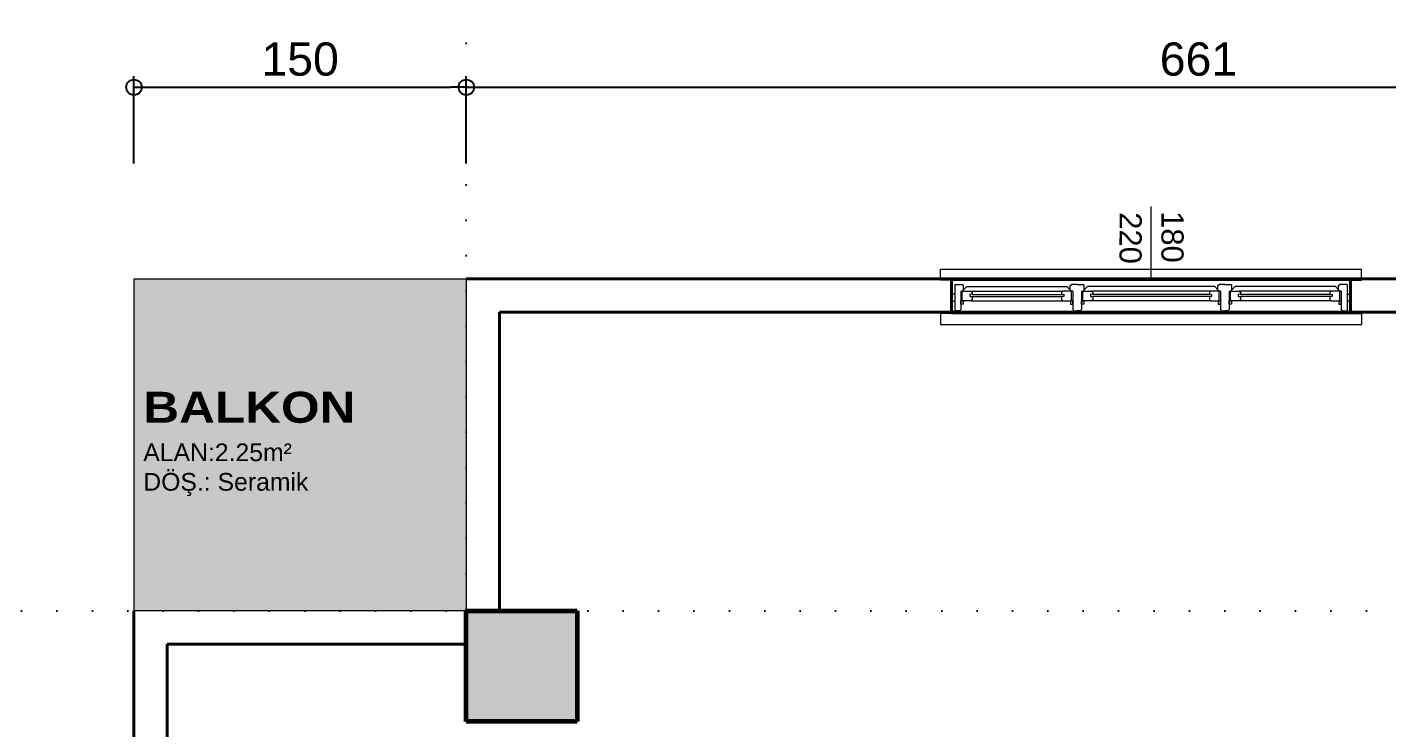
# Model space of a CAD drawing. Header units: millimetres. Extents: x 676 to 5035, y 216 to 2687.
# Drawn here: x 1271 to 1885, y 1838 to 2154 of the extents above; entities that cross this region are included whole.
import ezdxf

# ---------------------------------------------------------------- set-up
doc = ezdxf.new("R2010")
doc.units = ezdxf.units.MM
doc.linetypes.add('DOT2', pattern=[3.175, 0, -3.175])
doc.linetypes.add('HIDDEN', pattern=[9.525, 6.35, -3.175])
doc.layers.add('SANAL', color=11, linetype='HIDDEN')
doc.layers.add('SEM_AKS', color=161, linetype='Continuous')
for name, color, linetype, lineweight in [('SEM_DUVAR1', 136, 'Continuous', 40), ('SEM_KOLON1', 244, 'Continuous', 60), ('SEM_PENCERE', 133, 'Continuous', 13), ('SEM_TARAMA', 253, 'Continuous', 5), ('SEM_TEFRIS', 225, 'Continuous', 9), ('SEM_YAZI2', 53, 'Continuous', 9)]:
    doc.layers.add(name, color=color, linetype=linetype, lineweight=lineweight)
doc.styles.add('ROMANC', font='arial.ttf', dxfattribs={"height": 0.1})
doc.styles.get("Standard").update_dxf_attribs({"font": 'arial.ttf'})
doc.dimstyles.new('1-50-2', dxfattribs={"dimtxt": 15, "dimasz": 7, "dimexe": 5, "dimexo": 5, "dimgap": 5, "dimtad": 1, "dimdec": 0, "dimtxsty": 'Standard', "dimblk": 'ORIGIN', "dimcen": 5, "dimdle": 7, "dimclrd": 256, "dimclre": 256, "dimclrt": 256, "dimadec": 0, "dimazin": 0, "dimtfac": 1, "dimtdec": 0, "dimtix": 1, "dimtmove": 0, "dimatfit": 3, "dimldrblk": 'ORIGIN', "dimfxl": 1, "dimlwd": -1, "dimlwe": -1, "dimarcsym": 0})

# ---------------------------------------------------------------- blocks, each defined once
blk = doc.blocks.new('_Origin')
at = {"color": 0, "linetype": 'ByBlock', "lineweight": -2}
blk.add_line((0, 0), (-1, 0), dxfattribs=at)
blk.add_circle((0, 0), 0.5, dxfattribs=at)
blk = doc.blocks.new('*D66')
at = {"transparency": 16777216}
for p, q in [((1319, 2092.8), (1319, 2132.19)), ((1469, 2092.8), (1469, 2132.19)), ((1326, 2127.19), (1462, 2127.19))]:
    blk.add_line(p, q, dxfattribs=at)
at = {"layer": 'Defpoints', "color": 0, "transparency": 16777216}
for p in [(1469, 2127.19), (1319, 2087.8), (1469, 2087.8)]:
    blk.add_point(p, dxfattribs=at)
at = {"transparency": 16777216, "xscale": 7, "yscale": 7, "zscale": 7, "rotation": 180}
blk.add_blockref('_Origin', (1319, 2127.19), dxfattribs=at)
at = {"transparency": 16777216, "xscale": 7, "yscale": 7, "zscale": 7}
blk.add_blockref('_Origin', (1469, 2127.19), dxfattribs=at)
at = {"transparency": 16777216, "insert": (1394, 2139.85), "char_height": 15, "attachment_point": 5}
blk.add_mtext('150', dxfattribs=at)
blk = doc.blocks.new('*D67')
at = {"transparency": 16777216}
for p, q in [((1469, 2092.8), (1469, 2132.19)), ((2130, 2130.47), (2130, 2132.19)), ((1476, 2127.19), (2123, 2127.19))]:
    blk.add_line(p, q, dxfattribs=at)
at = {"layer": 'Defpoints', "color": 0, "transparency": 16777216}
for p in [(2130, 2127.19), (2130, 2125.47), (1469, 2087.8)]:
    blk.add_point(p, dxfattribs=at)
at = {"transparency": 16777216, "xscale": 7, "yscale": 7, "zscale": 7, "rotation": 180}
blk.add_blockref('_Origin', (1469, 2127.19), dxfattribs=at)
at = {"transparency": 16777216, "xscale": 7, "yscale": 7, "zscale": 7}
blk.add_blockref('_Origin', (2130, 2127.19), dxfattribs=at)
at = {"transparency": 16777216, "insert": (1799.5, 2139.85), "char_height": 15, "attachment_point": 5}
blk.add_mtext('661', dxfattribs=at)
blk = doc.blocks.new('20FRANSIZ200')
at = {"layer": 'SANAL'}
for p, q in [((233.2758, -106.1039), (235.0758, -106.1039)), ((233.2758, -106.2539), (235.0758, -106.2539))]:
    blk.add_line(p, q, dxfattribs=at)
at = {"layer": 'SEM_DUVAR1'}
for p, q in [((233.2758, -106.1039), (233.2758, -106.2539)), ((235.0758, -106.1039), (235.0758, -106.2539))]:
    blk.add_line(p, q, dxfattribs=at)
at = {"layer": 'SEM_PENCERE'}
for p, q in [((233.2759, -106.1602), (233.2909, -106.1602)), ((233.3117, -106.1156), (233.2909, -106.1156)), ((233.2909, -106.2356), (233.2909, -106.1156)), ((233.3179, -106.1217), (233.3117, -106.1156)), ((233.3179, -106.2056), (233.3179, -106.1217)), ((233.3629, -106.1605), (233.7775, -106.1605)), ((233.8225, -106.1217), (233.8286, -106.1156)), ((233.8225, -106.2056), (233.8225, -106.1217)), ((233.8286, -106.1156), (233.8425, -106.1156)), ((233.8564, -106.1156), (233.8425, -106.1156)), ((233.8625, -106.1217), (233.8564, -106.1156)), ((233.8625, -106.2056), (233.8625, -106.1217)), ((233.9075, -106.1605), (234.4442, -106.1605)), ((234.4892, -106.1217), (234.4953, -106.1156)), ((234.4892, -106.2056), (234.4892, -106.1217)), ((234.4953, -106.1156), (234.5092, -106.1156)), ((234.523, -106.1156), (234.5092, -106.1156)), ((234.5292, -106.1217), (234.523, -106.1156)), ((234.5292, -106.2056), (234.5292, -106.1217)), ((234.9888, -106.1605), (234.5741, -106.1605)), ((235.0338, -106.1217), (235.0399, -106.1156)), ((235.0338, -106.2056), (235.0338, -106.1217)), ((235.0399, -106.1156), (235.0608, -106.1156)), ((235.0608, -106.2356), (235.0608, -106.1156)), ((235.0758, -106.1602), (235.0608, -106.1602)), ((233.2909, -106.1907), (233.2759, -106.1907)), ((233.2909, -106.2356), (233.3239, -106.2356)), ((233.3179, -106.2056), (233.3238, -106.2056)), ((233.3238, -106.2056), (233.3288, -106.2106)), ((233.3288, -106.2306), (233.3239, -106.2356)), ((233.3288, -106.2106), (233.3288, -106.2306)), ((233.3628, -106.2055), (233.7775, -106.2055)), ((233.3679, -106.1805), (233.7725, -106.1805)), ((233.3679, -106.1905), (233.7725, -106.1905)), ((233.8165, -106.2056), (233.8115, -106.2106)), ((233.8115, -106.2106), (233.8115, -106.2306)), ((233.8115, -106.2306), (233.8165, -106.2356)), ((233.8225, -106.2056), (233.8165, -106.2056)), ((233.8425, -106.2356), (233.8165, -106.2356)), ((233.8425, -106.2356), (233.8685, -106.2356)), ((233.8625, -106.2056), (233.8685, -106.2056)), ((233.8685, -106.2056), (233.8735, -106.2106)), ((233.8735, -106.2306), (233.8685, -106.2356)), ((233.8735, -106.2106), (233.8735, -106.2306)), ((233.9075, -106.2055), (234.4442, -106.2055)), ((233.9125, -106.1805), (234.4391, -106.1805)), ((233.9125, -106.1905), (234.4391, -106.1905)), ((234.4832, -106.2056), (234.4782, -106.2106)), ((234.4782, -106.2106), (234.4782, -106.2306)), ((234.4782, -106.2306), (234.4832, -106.2356)), ((234.4892, -106.2056), (234.4832, -106.2056)), ((234.5092, -106.2356), (234.4832, -106.2356)), ((234.5092, -106.2356), (234.5352, -106.2356)), ((234.5292, -106.2056), (234.5351, -106.2056)), ((234.5351, -106.2056), (234.5401, -106.2106)), ((234.5401, -106.2306), (234.5352, -106.2356)), ((234.5401, -106.2106), (234.5401, -106.2306)), ((234.9888, -106.2055), (234.5741, -106.2055)), ((234.9838, -106.1805), (234.5792, -106.1805)), ((234.9838, -106.1905), (234.5792, -106.1905)), ((235.0278, -106.2056), (235.0228, -106.2106)), ((235.0228, -106.2106), (235.0228, -106.2306)), ((235.0228, -106.2306), (235.0278, -106.2356)), ((235.0338, -106.2056), (235.0278, -106.2056)), ((235.0608, -106.2356), (235.0278, -106.2356)), ((235.0608, -106.1907), (235.0758, -106.1907)), ((234.1758, -106.2539), (234.1758, -106.587))]:
    blk.add_line(p, q, dxfattribs=at)
for points in [[(233.3179, -106.1605), (233.3279, -106.1605), (233.3279, -106.1455), (233.3179, -106.1455)], [(233.3229, -106.2056), (233.3629, -106.2056), (233.3679, -106.2005), (233.3679, -106.1905), (233.3579, -106.1906), (233.3579, -106.1806), (233.3679, -106.1805), (233.3679, -106.1655), (233.3629, -106.1605), (233.3229, -106.1605)], [(233.8175, -106.2056), (233.7774, -106.2056), (233.7725, -106.2005), (233.7725, -106.1905), (233.7825, -106.1906), (233.7825, -106.1806), (233.7725, -106.1805), (233.7725, -106.1655), (233.7775, -106.1605), (233.8175, -106.1605)], [(233.8225, -106.1605), (233.8125, -106.1605), (233.8125, -106.1455), (233.8225, -106.1455)], [(233.8625, -106.1605), (233.8725, -106.1605), (233.8725, -106.1455), (233.8625, -106.1455)], [(233.8675, -106.2056), (233.9075, -106.2056), (233.9125, -106.2005), (233.9125, -106.1905), (233.9025, -106.1906), (233.9025, -106.1806), (233.9125, -106.1805), (233.9125, -106.1655), (233.9075, -106.1605), (233.8675, -106.1605)], [(234.4842, -106.2056), (234.4441, -106.2056), (234.4391, -106.2005), (234.4391, -106.1905), (234.4491, -106.1906), (234.4491, -106.1806), (234.4391, -106.1805), (234.4391, -106.1655), (234.4442, -106.1605), (234.4842, -106.1605)], [(234.4892, -106.1605), (234.4792, -106.1605), (234.4792, -106.1455), (234.4892, -106.1455)], [(234.5292, -106.1605), (234.5392, -106.1605), (234.5392, -106.1455), (234.5292, -106.1455)], [(234.5342, -106.2056), (234.5742, -106.2056), (234.5792, -106.2005), (234.5792, -106.1905), (234.5692, -106.1906), (234.5692, -106.1806), (234.5792, -106.1805), (234.5792, -106.1655), (234.5742, -106.1605), (234.5342, -106.1605)], [(235.0288, -106.2056), (234.9888, -106.2056), (234.9838, -106.2005), (234.9838, -106.1905), (234.9938, -106.1906), (234.9938, -106.1806), (234.9838, -106.1805), (234.9838, -106.1655), (234.9888, -106.1605), (235.0288, -106.1605)], [(235.0338, -106.1605), (235.0238, -106.1605), (235.0238, -106.1455), (235.0338, -106.1455)]]:
    blk.add_lwpolyline(points, close=True, dxfattribs=at)
for points in [[(233.3288, -106.2106), (233.3438, -106.2256), (233.7965, -106.2255), (233.8115, -106.2106)], [(233.8735, -106.2106), (233.8884, -106.2256), (234.4632, -106.2255), (234.4782, -106.2106)], [(235.0228, -106.2106), (235.0079, -106.2256), (234.5551, -106.2255), (234.5401, -106.2106)]]:
    blk.add_lwpolyline(points, dxfattribs=at)
at = {"layer": 'SEM_TEFRIS'}
for p, q in [((235.1258, -106.0539), (233.2258, -106.0539)), ((233.2258, -106.1039), (233.2258, -106.0539)), ((233.2758, -106.1039), (233.2258, -106.1039)), ((235.0758, -106.1039), (235.1258, -106.1039)), ((235.1258, -106.1039), (235.1258, -106.0539)), ((233.2758, -106.2539), (233.2258, -106.2539)), ((233.2258, -106.2539), (233.2258, -106.3039)), ((235.0758, -106.2539), (235.1258, -106.2539)), ((235.1258, -106.2539), (235.1258, -106.3039)), ((235.1258, -106.3039), (233.2258, -106.3039))]:
    blk.add_line(p, q, dxfattribs=at)
blk = doc.blocks.new('SDHFJG')
at = {"layer": 'SEM_TEFRIS', "xscale": 99.99999999999999, "yscale": 99.99999999999999, "zscale": 99.99999999999999, "rotation": 179.9994813892329}
blk.add_blockref('20FRANSIZ200', (29547.72, 1031.88), dxfattribs=at)
at = {"layer": 'SEM_PENCERE', "style": 'ROMANC'}
for s, p in [('220', (6116.02, 11688.24)), ('180', (6134.95, 11688.73))]:
    blk.add_text(s, height=10, rotation=269.93511, dxfattribs=at).set_placement(p)

msp = doc.modelspace()

# ---------------------------------------------------------------- hatches: boundary and pattern name
at = {"layer": 'SEM_TARAMA'}
h = msp.add_hatch(dxfattribs=at)
h.set_pattern_fill('ANGLE', color=256, scale=5)
h.set_pattern_definition([(0, (-346.05, -108.6), (0, 34.925), [25.4, -9.525]), (90, (-346.05, -108.6), (-34.925, 2e-15), [25.4, -9.525])])
h.paths.add_polyline_path([(1469, 2040.64), (1319, 2040.64), (1319, 1890.64), (1469, 1890.64)])
h.paths.add_polyline_path([(1469, 825.64), (1319, 825.64), (1319.01, 675.64), (1469, 675.64)])
h.paths.add_polyline_path([(4401, 825.64), (4251, 825.64), (4251, 675.64), (4401, 675.64)])
h.paths.add_polyline_path([(4401, 2040.64), (4251, 2040.64), (4251, 1890.64), (4401, 1890.64), (4401, 1935.64)])
h.paths.add_polyline_path([(4396, 1277.64), (4396, 1282.64), (4386, 1282.64), (4386, 1350.64), (4261, 1350.64), (4261, 1212.74), (4262.9, 1212.74), (4262.9, 1214.45), (4264.61, 1214.45), (4264.61, 1212.74), (4265.18, 1212.74), (4396, 1212.72)])
h.paths.add_polyline_path([(4396, 1497.64), (4265.06, 1497.64), (4265.06, 1496.65), (4263.34, 1496.65), (4261, 1496.65), (4261, 1370.64), (4386, 1370.64), (4386, 1433.48), (4396, 1433.48)])
h.paths.add_polyline_path([(4396, 1608.64), (4251, 1608.64), (4251, 1497.64), (4396, 1497.64)])
h.paths.add_polyline_path([(4348.92, 1594.2), (4259.92, 1594.2), (4259.92, 1506.92), (4259.92, 1505.21, 0.414214)], flags=16)
h.paths.add_polyline_path([(4325.89, 1574.81), (4271.32, 1574.81), (4271.32, 1588.77), (4325.89, 1588.77)], flags=0)
h.paths.add_polyline_path([(4277.04, 1595.92), (4277.04, 1598.2), (4331.8, 1598.2), (4331.8, 1595.92)], flags=16)
h.paths.add_polyline_path([(4331.23, 1596.49), (4277.61, 1596.49), (4277.61, 1597.63), (4331.23, 1597.63)], flags=0)
h.paths.add_polyline_path([(4265.63, 1504.07), (4265.63, 1498.36), (4264.48, 1498.36), (4259.92, 1498.36), (4259.92, 1501.22), (4264.48, 1501.22), (4264.48, 1504.07)], flags=16)
h.paths.add_polyline_path([(4265.63, 1601.05), (4264.48, 1601.05), (4264.48, 1603.9), (4259.92, 1603.9), (4259.92, 1606.75), (4263.34, 1606.75), (4263.34, 1608.47), (4265.06, 1608.47), (4265.06, 1606.75), (4265.63, 1606.75)], flags=16)
h.paths.add_polyline_path([(4396, 1212.64), (4265.18, 1212.64), (4265.18, 1207.04), (4264.04, 1207.04), (4264.04, 1205.78, -0.399265), (4348.47, 1116.9), (4348.47, 1111.2), (4264.04, 1111.2), (4264.04, 1110.06), (4265.18, 1110.06), (4265.18, 1104.35), (4264.61, 1104.35), (4264.61, 1102.64), (4396, 1102.64)])
h.paths.add_polyline_path([(1459.01, 1497.64), (1324, 1497.64), (1324, 1427.64), (1334.01, 1427.64), (1334.01, 1370.64), (1459.01, 1370.64), (1459.01, 1427.64)])
h.paths.add_polyline_path([(1370.47, 1595.19), (1370.47, 1600.9), (1454.9, 1600.9), (1454.9, 1602.04), (1453.76, 1602.04), (1453.76, 1607.74), (1454.33, 1607.74), (1454.33, 1608.64), (1334.01, 1608.64), (1324, 1608.64), (1324, 1497.64), (1454.33, 1497.64), (1454.33, 1499.35), (1453.76, 1499.35), (1453.76, 1505.06), (1454.9, 1505.06), (1454.9, 1506.31, -0.399265)])
h.paths.add_polyline_path([(1459.01, 1282.64), (1459.01, 1350.64), (1334.01, 1350.64), (1334.01, 1282.64), (1324.01, 1282.64), (1324.01, 1212.64), (1459.01, 1212.64)])
h.paths.add_polyline_path([(1469, 1212.64), (1324.01, 1212.64), (1324.01, 1102.64), (1334.01, 1102.64), (1469, 1102.64)])
h.paths.add_polyline_path([(4258.28, 1280.74), (4360.63, 1280.74), (4360.63, 1352.94), (4258.28, 1352.94)], flags=9)
h.paths.add_polyline_path([(4261.31, 1380.61), (4363.66, 1380.61), (4363.66, 1452.81), (4261.31, 1452.81)], flags=24)
h.paths.add_polyline_path([(1335.98, 1389.01), (1438.32, 1389.01), (1438.32, 1461.22), (1335.98, 1461.22)], flags=24)
h.paths.add_polyline_path([(1332.08, 1276.31), (1434.43, 1276.31), (1434.43, 1348.52), (1332.08, 1348.52)], flags=24)
h = msp.add_hatch(dxfattribs=at)
h.set_pattern_fill('ANSI36', color=256)
h.set_pattern_definition([(45, (-346.049, -108.5992), (1.683798, 6.173926), [7.9375, -1.5875, 0, -1.5875])])
h.paths.add_polyline_path([(1534.01, 1370.64), (1474.01, 1370.64), (1474.01, 1340.64), (1504.01, 1340.64), (1534.01, 1340.64)])
h.paths.add_polyline_path([(2120, 1370.64), (2060, 1370.64), (2060, 1340.64), (2120, 1340.64)])
h.paths.add_polyline_path([(1519, 1890.64), (1469, 1890.64), (1469, 1840.64), (1519, 1840.64)])
h.paths.add_polyline_path([(2120, 1890.64), (2090, 1890.64), (2090, 1830.64), (2120, 1830.64)])
h.paths.add_polyline_path([(2749.01, 1890.64), (2720, 1890.64), (2720, 1860.64), (2749.01, 1860.64)])
h.paths.add_polyline_path([(2780, 1890.64), (2749.01, 1890.64), (2749.01, 1860.64), (2780, 1860.64)])
h.paths.add_polyline_path([(3476, 1890.64), (3416, 1890.64), (3416, 1860.64), (3476, 1860.64)])
h.paths.add_polyline_path([(3794, 1890.64), (3764, 1890.64), (3764, 1830.64), (3794, 1830.64)])
h.paths.add_polyline_path([(4251, 1890.64), (4201, 1890.64), (4201, 1840.64), (4251, 1840.64)])
h.paths.add_polyline_path([(4246, 1370.64), (4186, 1370.64), (4186, 1340.64), (4246, 1340.64)])
h.paths.add_polyline_path([(4251, 855.64), (4201, 855.64), (4201, 825.64), (4251, 825.64)])
h.paths.add_polyline_path([(4251, 875.64), (4201, 875.64), (4201, 855.64), (4251, 855.64)])
h.paths.add_polyline_path([(3794, 885.64), (3764, 885.64), (3764, 855.64), (3794, 855.64)])
h.paths.add_polyline_path([(3794, 855.64), (3764, 855.64), (3764, 825.64), (3794, 825.64)])
h.paths.add_polyline_path([(3476, 855.64), (3416, 855.64), (3416, 825.64), (3476, 825.64)])
h.paths.add_polyline_path([(2749.01, 855.64), (2720, 855.64), (2720, 825.64), (2749.01, 825.64)])
h.paths.add_polyline_path([(2780, 855.64), (2749.01, 855.64), (2749.01, 825.64), (2780, 825.64)])
h.paths.add_polyline_path([(2120, 885.64), (2090, 885.64), (2090, 855.64), (2120, 855.64)])
h.paths.add_polyline_path([(2120, 855.64), (2090, 855.64), (2090, 825.64), (2120, 825.64)])
h.paths.add_polyline_path([(1519, 875.64), (1469, 875.64), (1469, 855.64), (1519, 855.64)])
h.paths.add_polyline_path([(1519, 855.64), (1469, 855.64), (1469, 825.64), (1519, 825.64)])
h.paths.add_polyline_path([(2774.01, 1370.64), (2749.01, 1370.64), (2749.01, 1212.64), (2928.85, 1212.64), (2928.85, 1212.74), (2929.42, 1212.74), (2929.42, 1214.45), (2931.14, 1214.45), (2931.14, 1212.74), (2934.56, 1212.74), (2945.97, 1212.74), (2945.97, 1212.74), (2949.01, 1212.74), (2949.01, 1237.64), (2944.01, 1237.64), (2774.01, 1237.64)])
h.paths.add_polyline_path([(2774.01, 1477.64), (2949.01, 1477.64), (2949.01, 1497.64), (2749.01, 1497.64), (2749.01, 1370.64), (2774.01, 1370.64)])
h.paths.add_polyline_path([(3824, 1370.64), (3764, 1370.64), (3764, 1340.64), (3824, 1340.64)])

# ---------------------------------------------------------------- linework, layer by layer
at = {"layer": 'SEM_AKS', "linetype": 'DOT2', "ltscale": 5}
for p, q in [((1469, 2610.36), (1469, 215.5)), ((4958.48, 1890.64), (676.2, 1890.64))]:
    msp.add_line(p, q, dxfattribs=at)
at = {"layer": 'SEM_DUVAR1'}
for p, q in [((4251, 2040.64), (1469, 2040.64)), ((2409.01, 2025.64), (1484, 2025.64)), ((1484, 1890.64), (1484, 2025.64)), ((1319, 1890.64), (1319, 1875.64)), ((1319, 1875.64), (1319, 1608.64)), ((1334, 1875.64), (1469, 1875.64)), ((1334, 1875.64), (1334.01, 1623.64))]:
    msp.add_line(p, q, dxfattribs=at)
at = {"layer": 'SEM_KOLON1'}
for p, q in [((1469, 1890.64), (1519, 1890.64)), ((1469, 1840.64), (1469, 1890.64)), ((1519, 1890.64), (1519, 1840.64)), ((1519, 1840.64), (1469, 1840.64))]:
    msp.add_line(p, q, dxfattribs=at)
at = {"layer": 'SEM_PENCERE'}
for p, q in [((1319, 2040.64), (1319, 1890.64)), ((1319, 2040.64), (1469, 2040.64)), ((1469, 2040.64), (1469, 1890.64)), ((1469, 1890.64), (1319, 1890.64))]:
    msp.add_line(p, q, dxfattribs=at)

# ---------------------------------------------------------------- block references
at = {"layer": 'SEM_DUVAR1'}
msp.add_blockref('SDHFJG', (-4352.14, -9617.49), dxfattribs=at)

# ---------------------------------------------------------------- texts
at = {"layer": 'SEM_YAZI2', "insert": (1323.2, 1942.49), "char_height": 20, "attachment_point": 7}
msp.add_mtext_dynamic_auto_height_columns('{\\fArial Black|b0|i0|c162|p34;\\H0.7x;BALKON\\P\\fArial|b0|i0|c162|p34;\\H0.57143x;ALAN:2.25m²\\PDÖŞ.: Seramik}', width=142.9733, gutter_width=100, height=58.08, count=1, dxfattribs=at)

# ---------------------------------------------------------------- dimensions: what is measured, and where the dimension line sits
dim = msp.add_linear_dim(base=(1469, 2127.19), p1=(1319, 2087.8), p2=(1469, 2087.8), dimstyle='1-50-2')
dim.commit()
dim.dimension.update_dxf_attribs({"geometry": '*D66', "text_midpoint": (1394, 2139.85)})
dim = msp.add_linear_dim(base=(2130, 2127.19), p1=(1469, 2087.8), p2=(2130, 2125.47), dimstyle='1-50-2', override={"dimtmove": 1})
dim.commit()
dim.dimension.update_dxf_attribs({"geometry": '*D67', "text_midpoint": (1799.5, 2139.85)})

doc.saveas('drawing.dxf')
